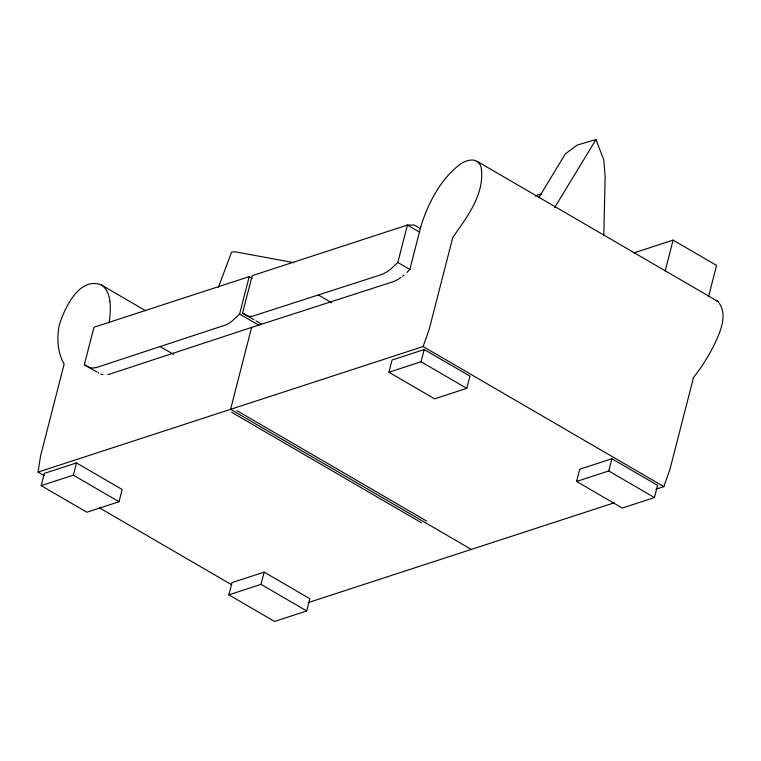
<?xml version="1.0" encoding="UTF-8"?>
<svg xmlns="http://www.w3.org/2000/svg" width="761" height="761" viewBox="0 0 761 761"><rect width="100%" height="100%" fill="white"/><g stroke="black" fill="none" stroke-linecap="round" stroke-linejoin="round"><path stroke-width="1.14" d="M603.825 235.235L605.128 176.067L603.777 159.858L595.958 139.567L577.295 145.028L565.413 153.827L538.931 197.441M44.195 475.682L38.05 472.105L40.59 455.801L64.133 364.11C57.398 352.295 56.609 337.684 59.444 324.614C64.59 308.11 79.429 276.129 101.489 285.033L145.665 310.735M41.189 485.623L44.319 473.399L76.481 462.916L122.169 489.513L119.03 501.737L86.878 512.22L41.189 485.623L73.341 475.14L119.03 501.737M249.199 276.643L239.601 314.065L232.286 320.885A40.266 20.233 -59.8 0 1 226.445 324.709L97.912 367.04A39.943 20.071 -59.8 0 1 89.17 367.544L84.347 364.681L93.955 327.268L249.199 276.643L252.281 278.44M73.341 475.14L76.481 462.916M419.749 232.229L407.42 225.056L397.813 262.478L390.498 269.299A39.943 20.071 -59.8 0 1 380.443 274.93L252.148 316.319A40.266 20.233 -59.8 0 1 247.392 315.958L242.559 313.094L252.167 275.682L407.42 225.056L414.26 225.047L420.405 228.623M401.037 277.413A39.943 20.071 -59.8 0 1 392.457 281.941L251.615 327.411L230.583 409.323L471.316 549.413M228.861 594.845L232 582.612L264.153 572.129L309.851 598.726L306.712 610.95L274.55 621.433L228.861 594.845L261.013 584.353L306.712 610.95M261.013 584.353L264.153 572.129M420.776 226.816L409.827 269.489L406.926 272.476M388.919 372.243L392.058 360.02L424.21 349.537L469.908 376.124L466.769 388.357L434.617 398.84L388.919 372.243L421.071 361.76L466.769 388.357M421.071 361.76L424.21 349.537M576.591 481.456L579.73 469.233L611.892 458.75L657.58 485.337L654.441 497.57L622.289 508.053L576.591 481.456L608.752 470.973L654.441 497.57M608.752 470.973L611.892 458.75M665.181 270.992L673.105 240.115L716.567 265.408L708.643 296.286M38.05 472.105L423.126 346.55L429.252 329.075L452.795 237.384C467.187 216.942 485.404 193.437 481.066 167.03C476.871 154.493 461.994 161.322 455.544 168.086C446.64 175.81 439.582 185.446 433.846 195.691A83.596 41.998 -59.8 0 0 420.804 226.816M655.972 489.209L663.858 486.64L669.984 469.166L693.528 377.475C701.204 367.801 707.835 357.309 713.476 346.322C719.82 333.137 728.867 314.369 717.899 301.451L477.157 161.361M218.34 287.401L231.629 252.062L235.71 251.891L293.822 262.65M554.655 207.601L595.958 139.567M402.512 276.319L403.986 275.121M535.316 196.138L538.35 194.692L541.803 194.264M251.615 327.411L110.535 373.86A39.943 20.071 -59.8 0 1 107.843 374.545M633.685 252.966L673.105 240.115M308.062 602.645L614.317 502.793M100.718 374.003L101.793 374.364A39.943 20.071 -59.8 0 0 102.916 374.621M716.006 300.566L717.899 301.451M397.813 262.478L410.141 269.651M423.126 346.55L663.858 486.64M318.345 294.973L331.691 302.745M242.559 313.094L253.86 319.668M255.915 320.866L261.052 323.853M239.601 314.065L259.111 325.423M160.124 346.559L173.479 354.331M236.861 410.626L426.759 521.133M231.677 412.31L421.584 522.826M84.347 364.681L96.666 371.853M99.51 507.872L231.658 584.771M101.489 285.033C106.959 288.524 109.165 295.182 109.907 301.318M97.817 372.281L98.73 372.957M109.936 301.299A83.596 41.998 -59.8 0 1 109.042 323.006"/></g></svg>
